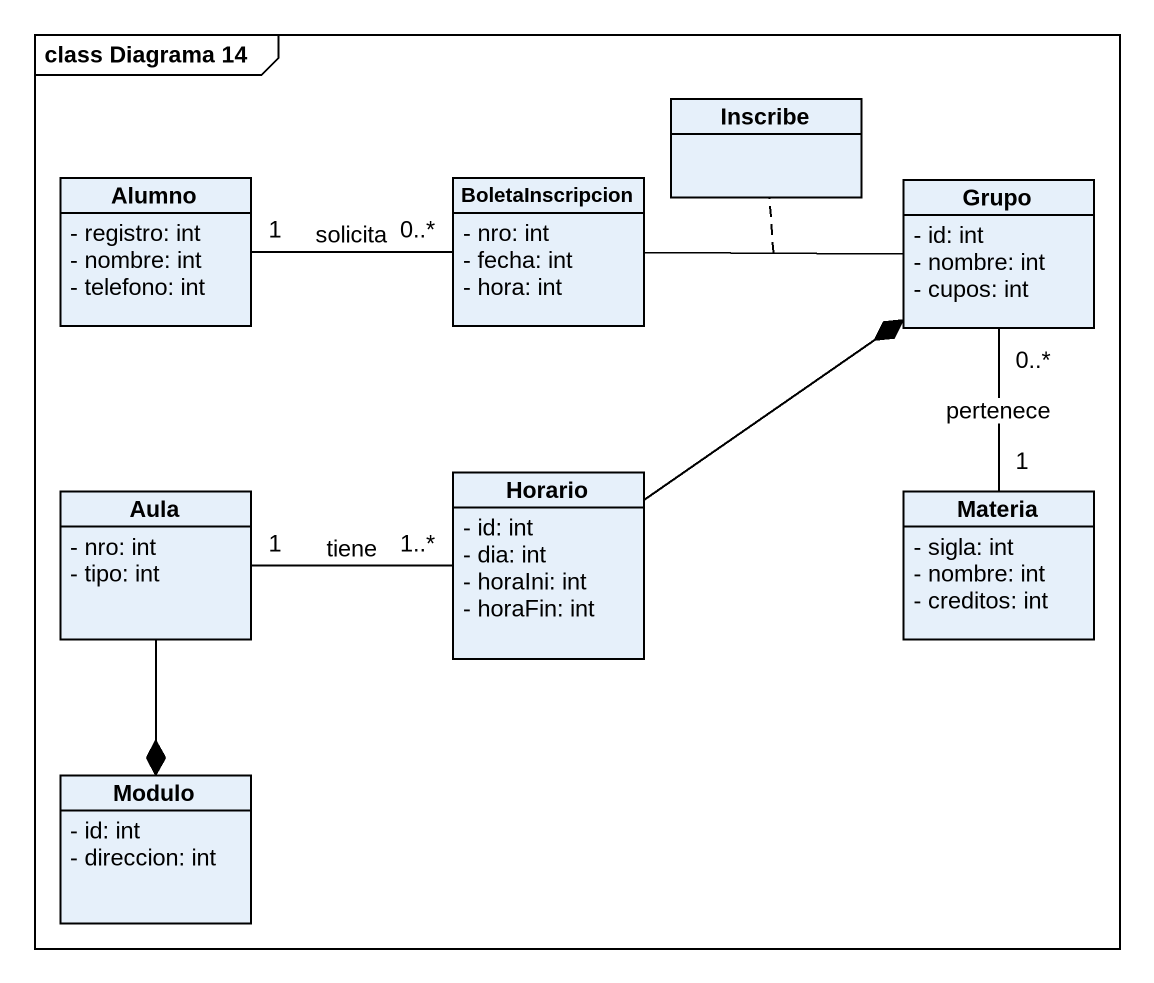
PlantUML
@startuml
mainframe class Diagrama 14
hide circle
hide empty members
skinparam classAttributeIconSize 0
class Alumno {
  - registro: int
  - nombre: int
  - telefono: int
}
class BoletaInscripcion {
  - nro: int
  - fecha: int
  - hora: int
}
class Inscribe
class Grupo {
  - id: int
  - nombre: int
  - cupos: int
}
class Horario {
  - id: int
  - dia: int
  - horaIni: int
  - horaFin: int
}
class Aula {
  - nro: int
  - tipo: int
}
class Materia {
  - sigla: int
  - nombre: int
  - creditos: int
}
class Modulo {
  - id: int
  - direccion: int
}
Alumno "1" -right- "0..*" BoletaInscripcion : solicita
BoletaInscripcion -right- Grupo
(BoletaInscripcion, Grupo) .. Inscribe
Grupo "0..*" -- "1" Materia : pertenece
Horario -up-* Grupo
Horario "1..*" -left- "1" Aula : tiene
Aula --* Modulo
@enduml
